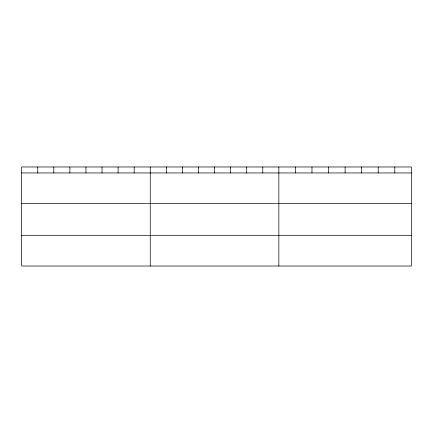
<?xml version="1.0" encoding="UTF-8"?>
<svg xmlns="http://www.w3.org/2000/svg" width="433" height="433" viewBox="0 0 433 433"><rect width="100%" height="100%" fill="white"/><g stroke="black" fill="none" stroke-linecap="round" stroke-linejoin="round"><path stroke-width="0.65" d="M411.35 203.667L411.35 166.976L21.65 166.976L21.65 266.024L411.35 266.024L411.35 203.667L21.65 203.667M21.65 172.951L411.35 172.951M21.65 235.314L411.35 235.314M394.788 166.976L394.788 172.951M378.225 166.976L378.225 172.951M361.663 166.976L361.663 172.951M345.101 166.976L345.101 172.951M328.539 166.976L328.539 172.951M311.976 166.976L311.976 172.951M295.414 166.976L295.414 172.951M278.852 166.976L278.852 266.024M262.777 166.976L262.777 172.951M246.702 166.976L246.702 172.951M230.627 166.976L230.627 172.951M214.552 166.976L214.552 172.951M198.476 166.976L198.476 172.951M182.401 166.976L182.401 172.951M166.326 166.976L166.326 172.951M150.251 166.976L150.251 266.024M134.176 166.976L134.176 172.951M118.101 166.976L118.101 172.951M102.026 166.976L102.026 172.951M85.951 166.976L85.951 172.951M69.875 166.976L69.875 172.951M53.8 166.976L53.8 172.951M37.725 166.976L37.725 172.951"/></g></svg>
